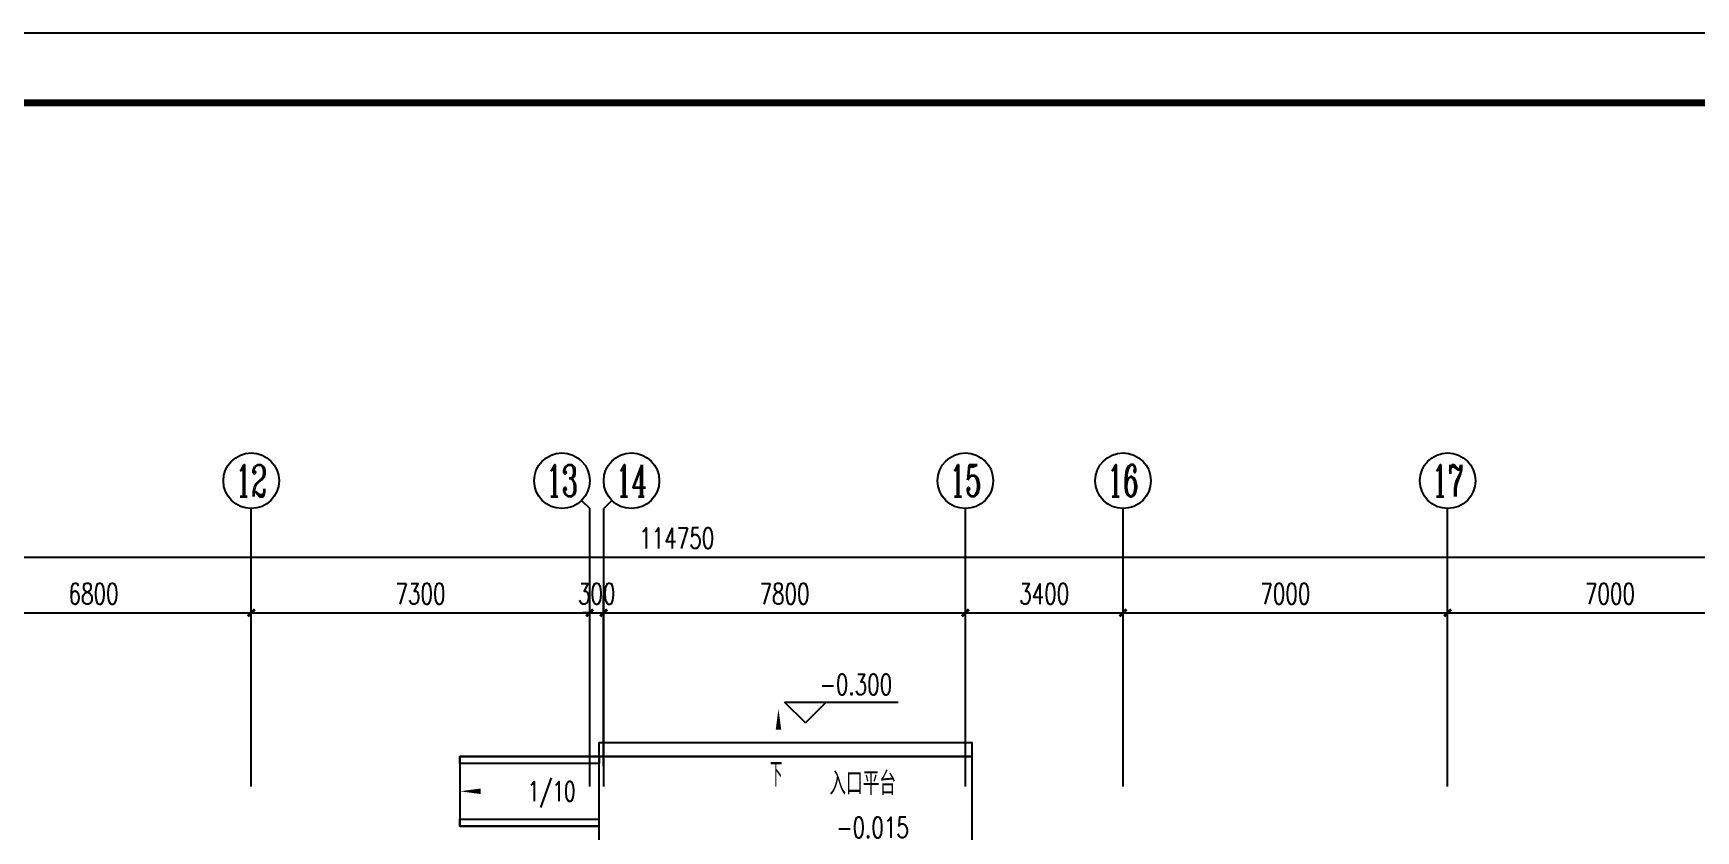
# Model space of a CAD drawing. Extents: x 101023 to 279373, y -114511 to 293844.
# Drawn here: x 169030 to 204880, y -5568 to 11639 of the extents above; entities that cross this region are included whole.
import ezdxf
from ezdxf.enums import TextEntityAlignment as Align

# ---------------------------------------------------------------- set-up
doc = ezdxf.new("R2010")
doc.units = 0
doc.header["$LTSCALE"] = 1000
doc.header["$MEASUREMENT"] = 0
for name, color, linetype in [('A-ANNO-IDEN', 3, 'Continuous'), ('AXIS', 3, 'Continuous'), ('AXIS_TEXT', 7, 'Continuous'), ('BTTK', 7, 'Continuous'), ('DIM_ELEV', 3, 'Continuous'), ('DIM_SYMB', 3, 'Continuous'), ('E2-楼梯、坡道', 52, 'Continuous'), ('PUB_TEXT', 7, 'Continuous'), ('PUB_TITLE', 7, 'Continuous'), ('STAIR', 2, 'Continuous'), ('WALL', 2, 'Continuous')]:
    doc.layers.add(name, color=color, linetype=linetype)
doc.styles.add('_TCH_AXIS', font='COMPLEX', dxfattribs={"bigfont": 'GBCBIG'})
doc.styles.add('_TCH_DIM', font='simplex.shx', dxfattribs={"bigfont": 'gbcbig.shx'})
doc.styles.add('_TCH_DIM_T3', font='SIMPLEX', dxfattribs={"width": 0.705882, "bigfont": 'GBCBIG'})
doc.styles.add('A_DIM', font='simplex.shx', dxfattribs={"width": 0.7, "bigfont": 'gbcbig.shx'})
doc.styles.add('COMPLEX', font='COMPLEX')
doc.styles.add('HZ(TK)', font='geniso.shx', dxfattribs={"width": 0.9, "bigfont": 'hztxt.shx'})
doc.styles.get("Standard").update_dxf_attribs({"font": 'simplex.shx', "width": 0.8, "bigfont": 'gbcbig.shx'})
doc.dimstyles.new('_TCH_ARCH&&150', dxfattribs={"dimtxt": 446.25, "dimasz": 150, "dimexe": 375, "dimexo": 450, "dimgap": 189.375, "dimtad": 1, "dimdec": 0, "dimzin": 0, "dimdsep": 46, "dimtxsty": '_TCH_DIM_T3', "dimblk": 'ARCHTICK', "dimcen": 0.09, "dimclrt": 7, "dimazin": 2, "dimtfac": 1, "dimtdec": 0, "dimtix": 1, "dimtmove": 2, "dimatfit": 3, "dimfxl": 1, "dimtolj": 1, "dimtzin": 0, "dimarcsym": 0})

# ---------------------------------------------------------------- blocks, each defined once
blk = doc.blocks.new('vhtemplate_2020年新竖式图框_A0')
at = {"layer": 'PUB_TITLE', "color": 7}
blk.add_lwpolyline([(0, 0), (1189, 0), (1189, 841), (0, 841)], close=True, dxfattribs=at)
at = {"layer": 'PUB_TITLE', "const_width": 1}
blk.add_lwpolyline([(25, 10), (1179, 10), (1179, 831), (25, 831)], close=True, dxfattribs=at)
at = {"layer": 'BTTK', "color": 4, "style": 'HZ(TK)', "width": 0.9}
for tag, p in [('合作单位', (1144, 743.5)), ('建设单位', (1144, 209.5)), ('工程名称', (1144, 176.5)), ('子项名称', (1154, 160)), ('图纸名称', (1144, 141))]:
    blk.add_attdef(tag, text='', height=3.5, dxfattribs=at).set_placement(p, align=Align.MIDDLE_CENTER)
for tag, p in [('注册证书号', (1156.5, 309.01)), ('注册印章号', (1156.5, 301.01)), ('设计号', (1154, 193)), ('图别', (1137.75, 34)), ('图号', (1170.25, 34)), ('版本号', (1137.75, 26)), ('日期', (1170.25, 26))]:
    blk.add_attdef(tag, text='', height=3.5, dxfattribs=at).set_placement(p, align=Align.MIDDLE)
blk = doc.blocks.new('_AXISO')
blk.add_circle((0, 0), 0.5)
at = {"layer": 'AXIS_TEXT', "style": 'COMPLEX', "width": 1.041667}
blk.add_attdef('A', text='', height=0.56, dxfattribs=at).set_placement((-0.25, -0.28), (0.25, -0.28), align=Align.FIT)
blk = doc.blocks.new('_ArchTick')
at = {"color": 0, "linetype": 'ByBlock', "const_width": 0.4}
blk.add_lwpolyline([(-0.5, -0.5), (0.5, 0.5)], dxfattribs=at)
blk = doc.blocks.new('*D109')
at = {"layer": 'AXIS', "color": 0, "lineweight": -2, "transparency": 16777216}
for p, q in [((926858, 866392), (926858, 871267)), ((1041608, 866392), (1041608, 871267)), ((926858, 870892), (1041608, 870892))]:
    blk.add_line(p, q, dxfattribs=at)
at = {"layer": 'Defpoints', "color": 0, "transparency": 16777216}
for p in [(1041608, 870892), (926858, 865942), (1041608, 865942)]:
    blk.add_point(p, dxfattribs=at)
at = {"layer": 'AXIS', "color": 0, "lineweight": -2, "transparency": 16777216, "xscale": 150, "yscale": 150, "zscale": 150, "rotation": 180}
blk.add_blockref('_ArchTick', (926858, 870892), dxfattribs=at)
at = {"layer": 'AXIS', "color": 0, "lineweight": -2, "transparency": 16777216, "xscale": 150, "yscale": 150, "zscale": 150}
blk.add_blockref('_ArchTick', (1041608, 870892), dxfattribs=at)
at = {"layer": 'AXIS', "color": 7, "transparency": 16777216, "insert": (984233, 871305), "char_height": 446.2, "attachment_point": 5, "style": '_TCH_DIM_T3'}
blk.add_mtext('\\A1;114750', dxfattribs=at)
blk = doc.blocks.new('*D116')
at = {"layer": 'AXIS', "color": 0, "lineweight": -2, "transparency": 16777216}
for p, q in [((968258, 866392), (968258, 870067)), ((975058, 866392), (975058, 870067)), ((968258, 869692), (975058, 869692))]:
    blk.add_line(p, q, dxfattribs=at)
at = {"layer": 'Defpoints', "color": 0, "transparency": 16777216}
for p in [(975058, 869692), (968258, 865942), (975058, 865942)]:
    blk.add_point(p, dxfattribs=at)
at = {"layer": 'AXIS', "color": 0, "lineweight": -2, "transparency": 16777216, "xscale": 150, "yscale": 150, "zscale": 150, "rotation": 180}
blk.add_blockref('_ArchTick', (968258, 869692), dxfattribs=at)
at = {"layer": 'AXIS', "color": 0, "lineweight": -2, "transparency": 16777216, "xscale": 150, "yscale": 150, "zscale": 150}
blk.add_blockref('_ArchTick', (975058, 869692), dxfattribs=at)
at = {"layer": 'AXIS', "color": 7, "transparency": 16777216, "insert": (971658, 870105), "char_height": 446.2, "attachment_point": 5, "style": '_TCH_DIM_T3'}
blk.add_mtext('\\A1;6800', dxfattribs=at)
blk = doc.blocks.new('*D117')
at = {"layer": 'AXIS', "color": 0, "lineweight": -2, "transparency": 16777216}
for p, q in [((975058, 866392), (975058, 870067)), ((982358, 866392), (982358, 870067)), ((975058, 869692), (982358, 869692))]:
    blk.add_line(p, q, dxfattribs=at)
at = {"layer": 'Defpoints', "color": 0, "transparency": 16777216}
for p in [(982358, 869692), (975058, 865942), (982358, 865942)]:
    blk.add_point(p, dxfattribs=at)
at = {"layer": 'AXIS', "color": 0, "lineweight": -2, "transparency": 16777216, "xscale": 150, "yscale": 150, "zscale": 150, "rotation": 180}
blk.add_blockref('_ArchTick', (975058, 869692), dxfattribs=at)
at = {"layer": 'AXIS', "color": 0, "lineweight": -2, "transparency": 16777216, "xscale": 150, "yscale": 150, "zscale": 150}
blk.add_blockref('_ArchTick', (982358, 869692), dxfattribs=at)
at = {"layer": 'AXIS', "color": 7, "transparency": 16777216, "insert": (978708, 870105), "char_height": 446.2, "attachment_point": 5, "style": '_TCH_DIM_T3'}
blk.add_mtext('\\A1;7300', dxfattribs=at)
blk = doc.blocks.new('*D118')
at = {"layer": 'AXIS', "color": 0, "lineweight": -2, "transparency": 16777216}
for p, q in [((982358, 866392), (982358, 870067)), ((982658, 866392), (982658, 870067)), ((982358, 869692), (982208, 869692)), ((982358, 869692), (982658, 869692)), ((982658, 869692), (982808, 869692))]:
    blk.add_line(p, q, dxfattribs=at)
at = {"layer": 'Defpoints', "color": 0, "transparency": 16777216}
for p in [(982658, 869692), (982358, 865942), (982658, 865942)]:
    blk.add_point(p, dxfattribs=at)
at = {"layer": 'AXIS', "color": 0, "lineweight": -2, "transparency": 16777216, "xscale": 150, "yscale": 150, "zscale": 150}
blk.add_blockref('_ArchTick', (982358, 869692), dxfattribs=at)
at = {"layer": 'AXIS', "color": 0, "lineweight": -2, "transparency": 16777216, "xscale": 150, "yscale": 150, "zscale": 150, "rotation": 180}
blk.add_blockref('_ArchTick', (982658, 869692), dxfattribs=at)
at = {"layer": 'AXIS', "color": 7, "transparency": 16777216, "insert": (982508, 870105), "char_height": 446.2, "attachment_point": 5, "style": '_TCH_DIM_T3'}
blk.add_mtext('\\A1;300', dxfattribs=at)
blk = doc.blocks.new('*D119')
at = {"layer": 'AXIS', "color": 0, "lineweight": -2, "transparency": 16777216}
for p, q in [((982658, 866392), (982658, 870067)), ((990458, 866392), (990458, 870067)), ((982658, 869692), (990458, 869692))]:
    blk.add_line(p, q, dxfattribs=at)
at = {"layer": 'Defpoints', "color": 0, "transparency": 16777216}
for p in [(990458, 869692), (982658, 865942), (990458, 865942)]:
    blk.add_point(p, dxfattribs=at)
at = {"layer": 'AXIS', "color": 0, "lineweight": -2, "transparency": 16777216, "xscale": 150, "yscale": 150, "zscale": 150, "rotation": 180}
blk.add_blockref('_ArchTick', (982658, 869692), dxfattribs=at)
at = {"layer": 'AXIS', "color": 0, "lineweight": -2, "transparency": 16777216, "xscale": 150, "yscale": 150, "zscale": 150}
blk.add_blockref('_ArchTick', (990458, 869692), dxfattribs=at)
at = {"layer": 'AXIS', "color": 7, "transparency": 16777216, "insert": (986558, 870105), "char_height": 446.2, "attachment_point": 5, "style": '_TCH_DIM_T3'}
blk.add_mtext('\\A1;7800', dxfattribs=at)
blk = doc.blocks.new('*D120')
at = {"layer": 'AXIS', "color": 0, "lineweight": -2, "transparency": 16777216}
for p, q in [((990458, 866392), (990458, 870067)), ((993858, 866392), (993858, 870067)), ((990458, 869692), (993858, 869692))]:
    blk.add_line(p, q, dxfattribs=at)
at = {"layer": 'Defpoints', "color": 0, "transparency": 16777216}
for p in [(993858, 869692), (990458, 865942), (993858, 865942)]:
    blk.add_point(p, dxfattribs=at)
at = {"layer": 'AXIS', "color": 0, "lineweight": -2, "transparency": 16777216, "xscale": 150, "yscale": 150, "zscale": 150, "rotation": 180}
blk.add_blockref('_ArchTick', (990458, 869692), dxfattribs=at)
at = {"layer": 'AXIS', "color": 0, "lineweight": -2, "transparency": 16777216, "xscale": 150, "yscale": 150, "zscale": 150}
blk.add_blockref('_ArchTick', (993858, 869692), dxfattribs=at)
at = {"layer": 'AXIS', "color": 7, "transparency": 16777216, "insert": (992158, 870105), "char_height": 446.2, "attachment_point": 5, "style": '_TCH_DIM_T3'}
blk.add_mtext('\\A1;3400', dxfattribs=at)
blk = doc.blocks.new('*D121')
at = {"layer": 'AXIS', "color": 0, "lineweight": -2, "transparency": 16777216}
for p, q in [((993858, 866392), (993858, 870067)), ((1000858, 866392), (1000858, 870067)), ((993858, 869692), (1000858, 869692))]:
    blk.add_line(p, q, dxfattribs=at)
at = {"layer": 'Defpoints', "color": 0, "transparency": 16777216}
for p in [(1000858, 869692), (993858, 865942), (1000858, 865942)]:
    blk.add_point(p, dxfattribs=at)
at = {"layer": 'AXIS', "color": 0, "lineweight": -2, "transparency": 16777216, "xscale": 150, "yscale": 150, "zscale": 150, "rotation": 180}
blk.add_blockref('_ArchTick', (993858, 869692), dxfattribs=at)
at = {"layer": 'AXIS', "color": 0, "lineweight": -2, "transparency": 16777216, "xscale": 150, "yscale": 150, "zscale": 150}
blk.add_blockref('_ArchTick', (1000858, 869692), dxfattribs=at)
at = {"layer": 'AXIS', "color": 7, "transparency": 16777216, "insert": (997358, 870105), "char_height": 446.2, "attachment_point": 5, "style": '_TCH_DIM_T3'}
blk.add_mtext('\\A1;7000', dxfattribs=at)
blk = doc.blocks.new('*D122')
at = {"layer": 'AXIS', "color": 0, "lineweight": -2, "transparency": 16777216}
for p, q in [((1000858, 866392), (1000858, 870067)), ((1007858, 866392), (1007858, 870067)), ((1000858, 869692), (1007858, 869692))]:
    blk.add_line(p, q, dxfattribs=at)
at = {"layer": 'Defpoints', "color": 0, "transparency": 16777216}
for p in [(1007858, 869692), (1000858, 865942), (1007858, 865942)]:
    blk.add_point(p, dxfattribs=at)
at = {"layer": 'AXIS', "color": 0, "lineweight": -2, "transparency": 16777216, "xscale": 150, "yscale": 150, "zscale": 150, "rotation": 180}
blk.add_blockref('_ArchTick', (1000858, 869692), dxfattribs=at)
at = {"layer": 'AXIS', "color": 0, "lineweight": -2, "transparency": 16777216, "xscale": 150, "yscale": 150, "zscale": 150}
blk.add_blockref('_ArchTick', (1007858, 869692), dxfattribs=at)
at = {"layer": 'AXIS', "color": 7, "transparency": 16777216, "insert": (1004358, 870105), "char_height": 446.2, "attachment_point": 5, "style": '_TCH_DIM_T3'}
blk.add_mtext('\\A1;7000', dxfattribs=at)
blk = doc.blocks.new('ERT')
at = {"layer": 'AXIS'}
for p, q in [((975058.2, 865942.1), (975058.2, 871942.1)), ((982182.5, 872117.8), (982358.2, 871942.1)), ((982358.2, 865942.1), (982358.2, 871942.1)), ((982833.9, 872117.8), (982658.2, 871942.1)), ((982658.2, 865942.1), (982658.2, 871942.1)), ((990458.2, 865942.1), (990458.2, 871942.1)), ((993858.2, 865942.1), (993858.2, 871942.1)), ((1000858.2, 865942.1), (1000858.2, 871942.1))]:
    blk.add_line(p, q, dxfattribs=at)
ref = blk.add_blockref('_AXISO', (975058.2, 872542.1), dxfattribs=dict(at, xscale=1200, yscale=1200, zscale=1200))
ref.add_attrib('A', '12', dxfattribs={"layer": 'AXIS_TEXT', "height": 678.82, "style": '_TCH_AXIS', "width": 0.724138}).set_placement((974718.8, 872202.7), (975397.6, 872202.7), align=Align.FIT)
ref = blk.add_blockref('_AXISO', (981758.2, 872542.1), dxfattribs=dict(at, xscale=1200, yscale=1200, zscale=1200))
ref.add_attrib('A', '13', dxfattribs={"layer": 'AXIS_TEXT', "height": 678.82, "style": '_TCH_AXIS', "width": 0.724138}).set_placement((981418.8, 872202.7), (982097.6, 872202.7), align=Align.FIT)
ref = blk.add_blockref('_AXISO', (983258.2, 872542.1), dxfattribs=dict(at, xscale=1200, yscale=1200, zscale=1200))
ref.add_attrib('A', '14', dxfattribs={"layer": 'AXIS_TEXT', "height": 678.82, "style": '_TCH_AXIS', "width": 0.677419}).set_placement((982918.8, 872202.7), (983597.6, 872202.7), align=Align.FIT)
ref = blk.add_blockref('_AXISO', (990458.2, 872542.1), dxfattribs=dict(at, xscale=1200, yscale=1200, zscale=1200))
ref.add_attrib('A', '15', dxfattribs={"layer": 'AXIS_TEXT', "height": 678.82, "style": '_TCH_AXIS', "width": 0.724138}).set_placement((990118.8, 872202.7), (990797.6, 872202.7), align=Align.FIT)
ref = blk.add_blockref('_AXISO', (993858.2, 872542.1), dxfattribs=dict(at, xscale=1200, yscale=1200, zscale=1200))
ref.add_attrib('A', '16', dxfattribs={"layer": 'AXIS_TEXT', "height": 678.82, "style": '_TCH_AXIS', "width": 0.724138}).set_placement((993518.8, 872202.7), (994197.6, 872202.7), align=Align.FIT)
ref = blk.add_blockref('_AXISO', (1000858.2, 872542.1), dxfattribs=dict(at, xscale=1200, yscale=1200, zscale=1200))
ref.add_attrib('A', '17', dxfattribs={"layer": 'AXIS_TEXT', "height": 678.82, "style": '_TCH_AXIS', "width": 0.724138}).set_placement((1000518.8, 872202.7), (1001197.6, 872202.7), align=Align.FIT)
for p1, p2, distance, picture, middle in [((926858.2, 865942.1), (1041608.2, 865942.1), 4950, '*D109', (984233.2, 871304.6)), ((968258.2, 865942.1), (975058.2, 865942.1), 3750, '*D116', (971658.2, 870104.6)), ((975058.2, 865942.1), (982358.2, 865942.1), 3750, '*D117', (978708.2, 870104.6)), ((982358.2, 865942.1), (982658.2, 865942.1), 3750, '*D118', (982508.2, 870104.6)), ((982658.2, 865942.1), (990458.2, 865942.1), 3750, '*D119', (986558.2, 870104.6)), ((990458.2, 865942.1), (993858.2, 865942.1), 3750, '*D120', (992158.2, 870104.6)), ((993858.2, 865942.1), (1000858.2, 865942.1), 3750, '*D121', (997358.2, 870104.6)), ((1000858.2, 865942.1), (1007858.2, 865942.1), 3750, '*D122', (1004358.2, 870104.6))]:
    dim = blk.add_aligned_dim(p1=p1, p2=p2, distance=distance, dimstyle='_TCH_ARCH&&150', dxfattribs=at)
    dim.commit()
    dim.dimension.update_dxf_attribs({"geometry": picture, "text_midpoint": middle})
blk = doc.blocks.new('A$C40CE5D7B')
at = {"layer": 'A-ANNO-IDEN'}
blk.add_lwpolyline([(68770, 111600, 0, 0, 0), (68770, 112597, 0, 120, 0), (68770, 112147, 0, 0, 0)], format="xyseb", dxfattribs=at)
at = {"layer": 'DIM_ELEV'}
for p, q in [((69350, 112296), (68900, 112746)), ((68900, 112746), (71351, 112746)), ((69350, 112296), (69800, 112746))]:
    blk.add_line(p, q, dxfattribs=at)
at = {"layer": 'DIM_SYMB'}
blk.add_lwpolyline([(63206, 110820, 0, 0, 0), (61900, 110820, 0, 120, 0), (62350, 110820, 0, 0, 0)], format="xyseb", dxfattribs=at)
at = {"layer": 'E2-楼梯、坡道'}
for points in [[(64900, 111570), (64900, 111870), (72940, 111870), (72940, 111570)], [(61900, 111570), (64900, 111570), (64900, 111420), (61900, 111420)], [(61898, 110219), (64898, 110219), (64898, 110069), (61898, 110069)]]:
    blk.add_lwpolyline(points, close=True, dxfattribs=at)
for points in [[(64900, 111570), (61900, 111570), (61900, 110070), (64900, 110066)], [(64900, 108570), (64900, 108570), (64900, 111570), (72940, 111570), (72940, 108670)]]:
    blk.add_lwpolyline(points, dxfattribs=at)
at = {"layer": 'WALL'}
blk.add_blockref('ERT', (-917658, -755022), dxfattribs=at)
at = {"layer": 'A-ANNO-IDEN', "color": 7, "style": 'A_DIM', "width": 0.7}
blk.add_text('下', height=525, dxfattribs=at).set_placement((68588, 110917))
at = {"layer": 'DIM_ELEV', "color": 7, "style": '_TCH_DIM', "width": 0.705882}
for s, p in [('-0.300', (69656, 112903)), ('-0.015', (70016, 109817))]:
    blk.add_text(s, height=446.2, dxfattribs=at).set_placement(p)
at = {"layer": 'DIM_SYMB', "color": 7, "style": 'A_DIM', "width": 0.7}
blk.add_text('1/10', height=420, dxfattribs=at).set_placement((63363, 110610))
at = {"layer": 'PUB_TEXT'}
blk.add_text('入口平台', height=500, dxfattribs=at).set_placement((69866, 110741))

msp = doc.modelspace()

# ---------------------------------------------------------------- block references
at = {"layer": 'STAIR'}
msp.add_blockref('A$C40CE5D7B', (116330, -115536), dxfattribs=at)
at = {"layer": 'WALL', "xscale": 150, "yscale": 150, "zscale": 150}
msp.add_blockref('vhtemplate_2020年新竖式图框_A0', (101023, -114511), dxfattribs=at)

doc.saveas('drawing.dxf')
